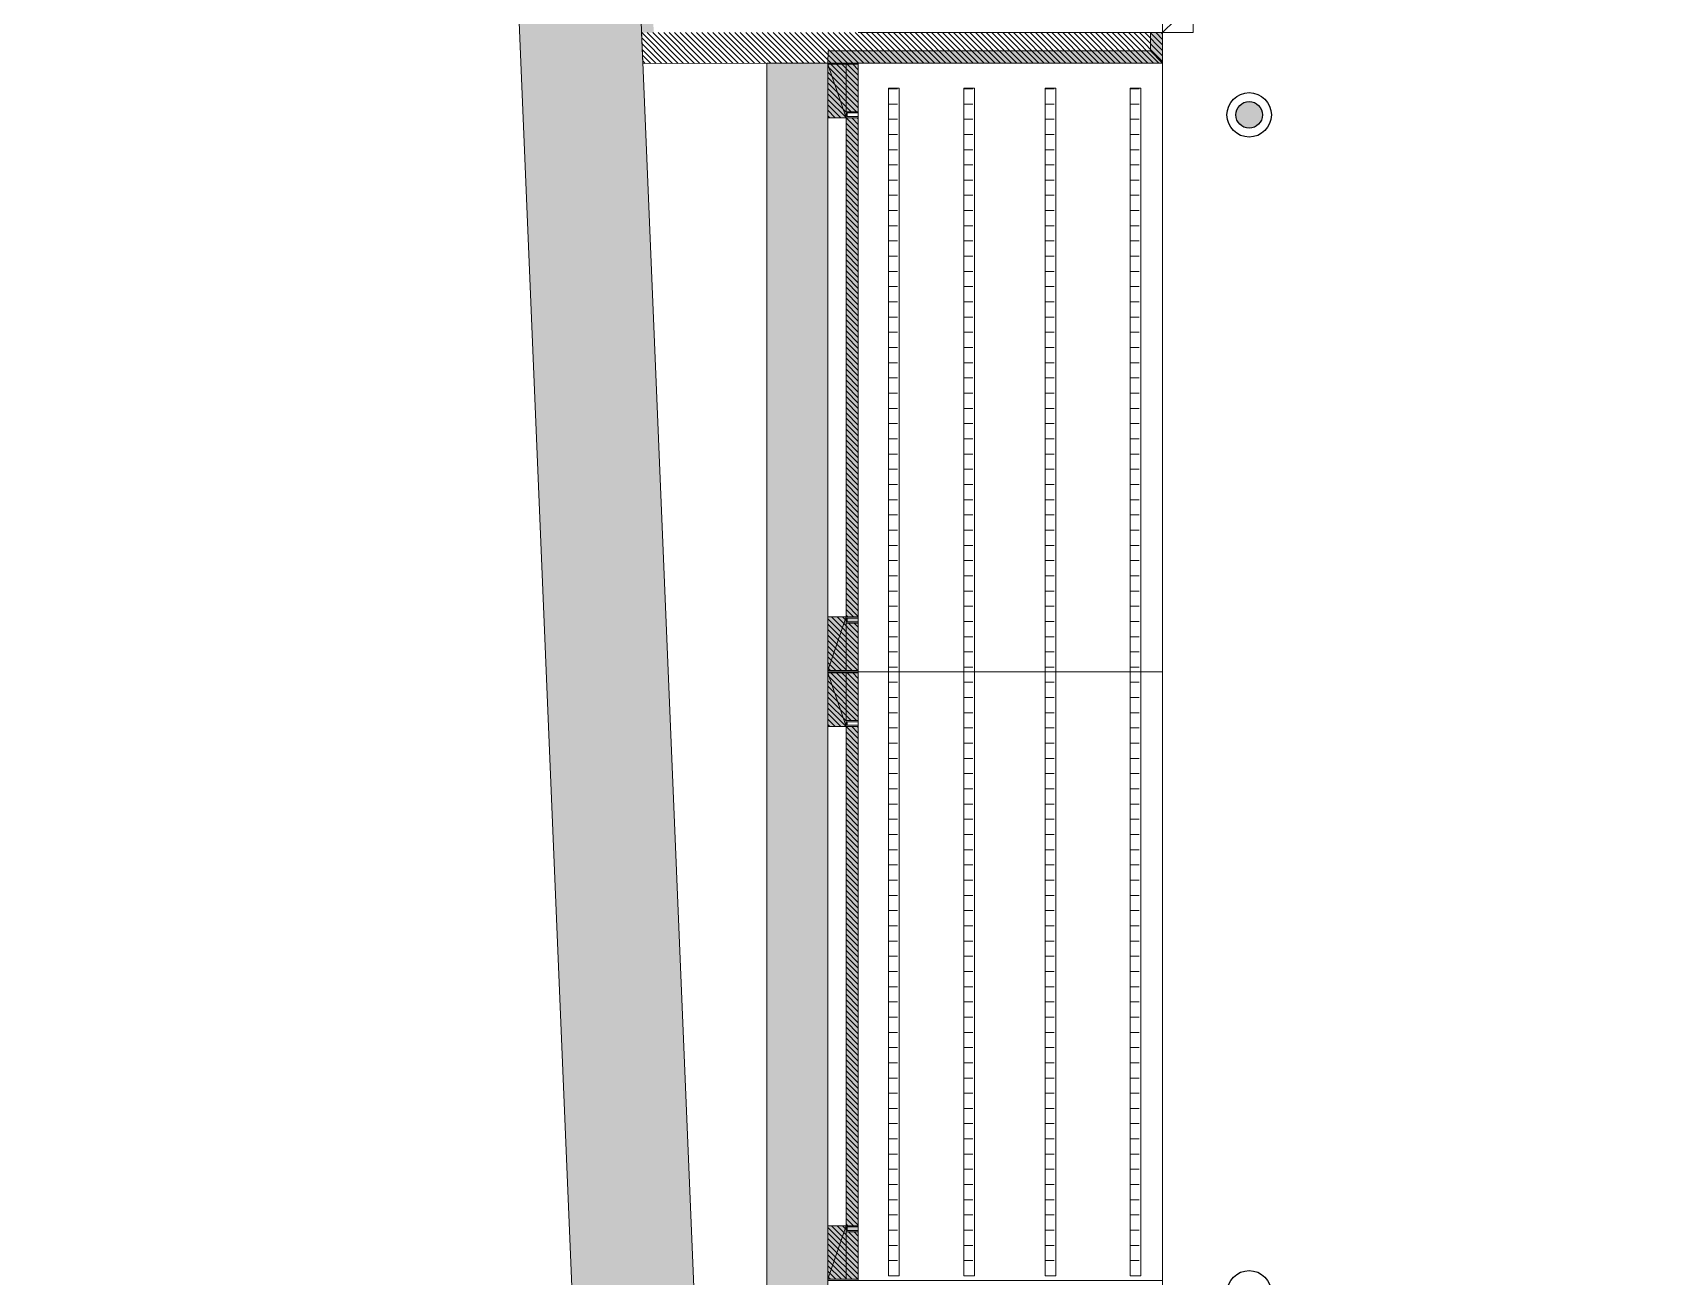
# Model space of a CAD drawing. Header units: millimetres. Extents: x 346472 to 732256, y -34068 to -15883.
# Drawn here: x 659444 to 662119, y -26159 to -24116 of the extents above; entities that cross this region are included whole.
import ezdxf

# ---------------------------------------------------------------- set-up
doc = ezdxf.new("R2010")
doc.units = ezdxf.units.MM
doc.header["$LTSCALE"] = 7
doc.linetypes.add('TRATTEGGIATA2', pattern=[9.525, 6.35, -3.175])
doc.layers.get('0').update_dxf_attribs({"lineweight": 0})
for name, color, linetype, lineweight in [('black lacquared metal', 1, 'Continuous', 9), ('EA7 furniture', 7, 'Continuous', 5), ('LIGHTING LAY OUT', 1, 'Continuous', 18), ('materials', 1, 'Continuous', 40)]:
    doc.layers.add(name, color=color, linetype=linetype, lineweight=lineweight)
for name, color, linetype in [('mdf panels', 7, 'Continuous'), ('WALL', 7, 'Continuous'), ('walls', 7, 'Continuous'), ('消防', 5, 'Continuous')]:
    doc.layers.add(name, color=color, linetype=linetype)
pattern_1 = [(135, (675484.857, -115026.602), (-4.49012806, -4.49012806), [])]
pattern_2 = [(135, (675484.857, -114026.602), (-4.49012806, -4.49012806), [])]
pattern_3 = [(360, (653221.424, 167266.52), (1e-14, 25), [120, -15, 30, -15])]
pattern_4 = [(360, (652824.66, 167266.52), (1e-14, 25), [120, -15, 30, -15])]
pattern_5 = [(360, (653081.85, 167266.52), (1e-14, 25), [120, -15, 30, -15])]
pattern_6 = [(360, (652948.433, 167266.52), (1e-14, 25), [120, -15, 30, -15])]

msp = doc.modelspace()

# ---------------------------------------------------------------- hatches: boundary and pattern name
at = {"lineweight": 5, "ltscale": 100}
h = msp.add_hatch(color=0, dxfattribs=at)
h.dxf.hatch_style = 1
h.paths.add_polyline_path([(660750.1, -24256.1), (660750.1, -24168.1), (660780.1, -24256.1)], flags=17)
h.paths.add_polyline_path([(660750.1, -24168.1), (660780.1, -24168.1), (660780.1, -24256.1)])
h.paths.add_polyline_path([(660780.1, -24246.1), (660780.1, -24168.1), (660800.1, -24168.1), (660800.1, -24246.1)])
h.paths.add_polyline_path([(660780.1, -25164.1), (660780.1, -24256.1), (660800.1, -24256.1), (660800.1, -25164.1)])
h.paths.add_polyline_path([(660750.1, -25164.1), (660750.1, -25076.1), (660780.1, -25076.1)], flags=17)
h.paths.add_polyline_path([(660750.1, -25164.1), (660780.1, -25076.1), (660780.1, -25164.1)])
h = msp.add_hatch(color=8, dxfattribs=at)
h.dxf.hatch_style = 1
h.paths.add_polyline_path([(660750.1, -24256.1), (660750.1, -24168.1), (660780.1, -24256.1)], flags=17)
h.paths.add_polyline_path([(660750.1, -24168.1), (660780.1, -24168.1), (660780.1, -24256.1)])
h.paths.add_polyline_path([(660780.1, -24246.1), (660780.1, -24168.1), (660800.1, -24168.1), (660800.1, -24246.1)])
h.paths.add_polyline_path([(660780.1, -25164.1), (660780.1, -24256.1), (660800.1, -24256.1), (660800.1, -25164.1)])
h.paths.add_polyline_path([(660750.1, -25164.1), (660750.1, -25076.1), (660780.1, -25076.1)], flags=17)
h.paths.add_polyline_path([(660750.1, -25164.1), (660780.1, -25076.1), (660780.1, -25164.1)])
h = msp.add_hatch(color=0, dxfattribs=at)
h.dxf.hatch_style = 1
h.paths.add_polyline_path([(660750.1, -25256.1), (660750.1, -25168.1), (660780.1, -25256.1)], flags=17)
h.paths.add_polyline_path([(660750.1, -25168.1), (660780.1, -25168.1), (660780.1, -25256.1)])
h.paths.add_polyline_path([(660780.1, -25246.1), (660780.1, -25168.1), (660800.1, -25168.1), (660800.1, -25246.1)])
h.paths.add_polyline_path([(660780.1, -26164.1), (660780.1, -25256.1), (660800.1, -25256.1), (660800.1, -26164.1)])
h.paths.add_polyline_path([(660750.1, -26164.1), (660750.1, -26076.1), (660780.1, -26076.1)], flags=17)
h.paths.add_polyline_path([(660750.1, -26164.1), (660780.1, -26076.1), (660780.1, -26164.1)])
h = msp.add_hatch(color=8, dxfattribs=at)
h.dxf.hatch_style = 1
h.paths.add_polyline_path([(660750.1, -25256.1), (660750.1, -25168.1), (660780.1, -25256.1)], flags=17)
h.paths.add_polyline_path([(660750.1, -25168.1), (660780.1, -25168.1), (660780.1, -25256.1)])
h.paths.add_polyline_path([(660780.1, -25246.1), (660780.1, -25168.1), (660800.1, -25168.1), (660800.1, -25246.1)])
h.paths.add_polyline_path([(660780.1, -26164.1), (660780.1, -25256.1), (660800.1, -25256.1), (660800.1, -26164.1)])
h.paths.add_polyline_path([(660750.1, -26164.1), (660750.1, -26076.1), (660780.1, -26076.1)], flags=17)
h.paths.add_polyline_path([(660750.1, -26164.1), (660780.1, -26076.1), (660780.1, -26164.1)])
at = {"layer": 'EA7 furniture', "lineweight": 5}
h = msp.add_hatch(color=0, dxfattribs=at)
h.dxf.hatch_style = 1
h.paths.add_polyline_path([(661330.1, -22820.2), (660390.2, -22820.2), (660391, -22840.2), (661330.1, -22840.2)])
h.paths.add_polyline_path([(660433.3, -24129.5), (660849.8, -24129.5), (660849.8, -23892.4), (660433.3, -23892.4)], flags=9)
h.paths.add_polyline_path([(660927.5, -23978), (661241.5, -23978), (661241.5, -23740.9), (660927.5, -23740.9)], flags=9)
h = msp.add_hatch(color=8, dxfattribs=at)
h.dxf.hatch_style = 1
h.paths.add_polyline_path([(661330.1, -22820.2), (660390.2, -22820.2), (660391, -22840.2), (661330.1, -22840.2)])
h.paths.add_polyline_path([(660433.3, -24129.5), (660849.8, -24129.5), (660849.8, -23892.4), (660433.3, -23892.4)], flags=9)
h.paths.add_polyline_path([(660927.5, -23978), (661241.5, -23978), (661241.5, -23740.9), (660927.5, -23740.9)], flags=9)
at = {"layer": 'LIGHTING LAY OUT'}
h = msp.add_hatch(dxfattribs=at)
h.set_pattern_fill('ACAD_ISO08W100', color=1, scale=5)
h.set_pattern_definition(pattern_4)
h.paths.add_polyline_path([(660849.7, -24207.6), (660849.7, -26158.2), (660867.2, -26158.2), (660867.2, -24207.6)])
h = msp.add_hatch(dxfattribs=at)
h.set_pattern_fill('ACAD_ISO08W100', color=8, scale=5)
h.set_pattern_definition(pattern_4)
h.paths.add_polyline_path([(660849.7, -24207.6), (660849.7, -26158.2), (660867.2, -26158.2), (660867.2, -24207.6)])
h = msp.add_hatch(dxfattribs=at)
h.set_pattern_fill('ACAD_ISO08W100', color=1, scale=5)
h.set_pattern_definition(pattern_6)
h.paths.add_polyline_path([(660973.5, -24207.6), (660973.5, -26158.2), (660991, -26158.2), (660991, -24207.6)])
h = msp.add_hatch(dxfattribs=at)
h.set_pattern_fill('ACAD_ISO08W100', color=8, scale=5)
h.set_pattern_definition(pattern_6)
h.paths.add_polyline_path([(660973.5, -24207.6), (660973.5, -26158.2), (660991, -26158.2), (660991, -24207.6)])
h = msp.add_hatch(dxfattribs=at)
h.set_pattern_fill('ACAD_ISO08W100', color=1, scale=5)
h.set_pattern_definition(pattern_5)
h.paths.add_polyline_path([(661106.9, -24207.6), (661106.9, -26158.2), (661124.4, -26158.2), (661124.4, -24207.6)])
h = msp.add_hatch(dxfattribs=at)
h.set_pattern_fill('ACAD_ISO08W100', color=8, scale=5)
h.set_pattern_definition(pattern_5)
h.paths.add_polyline_path([(661106.9, -24207.6), (661106.9, -26158.2), (661124.4, -26158.2), (661124.4, -24207.6)])
h = msp.add_hatch(dxfattribs=at)
h.set_pattern_fill('ACAD_ISO08W100', color=1, scale=5)
h.set_pattern_definition(pattern_3)
h.paths.add_polyline_path([(661246.5, -24207.6), (661246.5, -26158.2), (661264, -26158.2), (661264, -24207.6)])
h = msp.add_hatch(dxfattribs=at)
h.set_pattern_fill('ACAD_ISO08W100', color=8, scale=5)
h.set_pattern_definition(pattern_3)
h.paths.add_polyline_path([(661246.5, -24207.6), (661246.5, -26158.2), (661264, -26158.2), (661264, -24207.6)])
at = {"layer": 'mdf panels', "lineweight": 5}
h = msp.add_hatch(dxfattribs=at)
h.set_pattern_fill('ANSI31', color=0, scale=2, angle=90)
h.set_pattern_definition(pattern_2)
h.paths.add_polyline_path([(660780.1, -25086.1), (660780.1, -25164.1), (660800.1, -25164.1), (660800.1, -25086.1)])
h.paths.add_polyline_path([(660750.1, -25076.1), (660750.1, -25164.1), (660780.1, -25076.1)], flags=17)
h.paths.add_polyline_path([(660750.1, -25164.1), (660780.1, -25164.1), (660780.1, -25086.1), (660780.1, -25076.1)], flags=17)
h.paths.add_polyline_path([(660750.1, -24168.1), (660750.1, -24256.1), (660780.1, -24168.1)], flags=17)
h.paths.add_polyline_path([(660750.1, -24256.1), (660780.1, -24256.1), (660780.1, -24168.1)], flags=17)
h.paths.add_polyline_path([(660800.1, -24256.1), (660780.1, -24256.1), (660780.1, -25076.1), (660800.1, -25076.1)])
h.paths.add_polyline_path([(660780.1, -24246.1), (660800.1, -24246.1), (660800.1, -24168.1), (660780.1, -24168.1)])
h = msp.add_hatch(dxfattribs=at)
h.set_pattern_fill('ANSI31', color=8, scale=2, angle=90)
h.set_pattern_definition(pattern_2)
h.paths.add_polyline_path([(660780.1, -25086.1), (660780.1, -25164.1), (660800.1, -25164.1), (660800.1, -25086.1)])
h.paths.add_polyline_path([(660750.1, -25076.1), (660750.1, -25164.1), (660780.1, -25076.1)], flags=17)
h.paths.add_polyline_path([(660750.1, -25164.1), (660780.1, -25164.1), (660780.1, -25086.1), (660780.1, -25076.1)], flags=17)
h.paths.add_polyline_path([(660750.1, -24168.1), (660750.1, -24256.1), (660780.1, -24168.1)], flags=17)
h.paths.add_polyline_path([(660750.1, -24256.1), (660780.1, -24256.1), (660780.1, -24168.1)], flags=17)
h.paths.add_polyline_path([(660800.1, -24256.1), (660780.1, -24256.1), (660780.1, -25076.1), (660800.1, -25076.1)])
h.paths.add_polyline_path([(660780.1, -24246.1), (660800.1, -24246.1), (660800.1, -24168.1), (660780.1, -24168.1)])
h = msp.add_hatch(dxfattribs=at)
h.set_pattern_fill('ANSI31', color=0, scale=2, angle=90)
h.set_pattern_definition(pattern_1)
h.paths.add_polyline_path([(660780.1, -26086.1), (660780.1, -26164.1), (660800.1, -26164.1), (660800.1, -26086.1)])
h.paths.add_polyline_path([(660750.1, -26076.1), (660750.1, -26164.1), (660780.1, -26076.1)], flags=17)
h.paths.add_polyline_path([(660750.1, -26164.1), (660780.1, -26164.1), (660780.1, -26086.1), (660780.1, -26076.1)], flags=17)
h.paths.add_polyline_path([(660750.1, -25168.1), (660750.1, -25256.1), (660780.1, -25168.1)], flags=17)
h.paths.add_polyline_path([(660750.1, -25256.1), (660780.1, -25256.1), (660780.1, -25168.1)], flags=17)
h.paths.add_polyline_path([(660800.1, -25256.1), (660780.1, -25256.1), (660780.1, -26076.1), (660800.1, -26076.1)])
h.paths.add_polyline_path([(660780.1, -25246.1), (660800.1, -25246.1), (660800.1, -25168.1), (660780.1, -25168.1)])
h = msp.add_hatch(dxfattribs=at)
h.set_pattern_fill('ANSI31', color=8, scale=2, angle=90)
h.set_pattern_definition(pattern_1)
h.paths.add_polyline_path([(660780.1, -26086.1), (660780.1, -26164.1), (660800.1, -26164.1), (660800.1, -26086.1)])
h.paths.add_polyline_path([(660750.1, -26076.1), (660750.1, -26164.1), (660780.1, -26076.1)], flags=17)
h.paths.add_polyline_path([(660750.1, -26164.1), (660780.1, -26164.1), (660780.1, -26086.1), (660780.1, -26076.1)], flags=17)
h.paths.add_polyline_path([(660750.1, -25168.1), (660750.1, -25256.1), (660780.1, -25168.1)], flags=17)
h.paths.add_polyline_path([(660750.1, -25256.1), (660780.1, -25256.1), (660780.1, -25168.1)], flags=17)
h.paths.add_polyline_path([(660800.1, -25256.1), (660780.1, -25256.1), (660780.1, -26076.1), (660800.1, -26076.1)])
h.paths.add_polyline_path([(660780.1, -25246.1), (660800.1, -25246.1), (660800.1, -25168.1), (660780.1, -25168.1)])
at = {"layer": 'WALL', "lineweight": 5}
h = msp.add_hatch(color=0, dxfattribs=at)
h.dxf.hatch_style = 1
h.paths.add_polyline_path([(660411.9, -22840.2), (660391.9, -22840.2), (660444.1, -24116.1), (660464.1, -24116.1)])
h = msp.add_hatch(color=8, dxfattribs=at)
h.dxf.hatch_style = 1
h.paths.add_polyline_path([(660411.9, -22840.2), (660391.9, -22840.2), (660444.1, -24116.1), (660464.1, -24116.1)])
h = msp.add_hatch(color=0, dxfattribs=at)
h.dxf.hatch_style = 1
h.paths.add_polyline_path([(661300.1, -24116.1), (661300.1, -24166.1), (661280.1, -24146.1), (661280.1, -24116.1)])
h = msp.add_hatch(color=8, dxfattribs=at)
h.dxf.hatch_style = 1
h.paths.add_polyline_path([(661300.1, -24116.1), (661300.1, -24166.1), (661280.1, -24146.1), (661280.1, -24116.1)])
h = msp.add_hatch(color=0, dxfattribs=at)
h.dxf.hatch_style = 1
h.paths.add_polyline_path([(661280.1, -24146.1), (661300.1, -24166.1), (660750.8, -24166.1), (660750.8, -24146.1)])
h = msp.add_hatch(color=8, dxfattribs=at)
h.dxf.hatch_style = 1
h.paths.add_polyline_path([(661280.1, -24146.1), (661300.1, -24166.1), (660750.8, -24166.1), (660750.8, -24146.1)])
at = {"layer": 'walls', "lineweight": 5}
h = msp.add_hatch(color=0, dxfattribs=at)
h.dxf.hatch_style = 1
h.paths.add_polyline_path([(659721.3, -18888.6), (659443.8, -18990.8), (660125.2, -21259.8), (660416, -28254), (660615.8, -28245.5), (660325, -21251.5), (665452.4, -22506.4), (665452.4, -22300.5), (660372.6, -21057.2)])
h.paths.add_polyline_path([(665452.4, -22300.5), (665452.4, -22506.4), (672345.2, -24193.4), (672208.2, -24753.3), (672189.5, -24829.7), (672286.6, -24853.4), (672383.8, -24877.2), (672587, -24046.7)])
h.paths.add_polyline_path([(672140.1, -25872.8), (672177, -25722.3), (671982.7, -25674.7), (671898.3, -26019.5), (674287.8, -26604.4), (673756.4, -28775.6), (673963.9, -28775.6), (674533.9, -26463.9)])
h.paths.add_polyline_path([(673963.9, -28775.6), (673756.4, -28775.6), (673715.9, -28941), (673911, -28990.1)])
h.paths.add_polyline_path([(673716.6, -28941.2), (673694.3, -29029.3), (673670.8, -29125.5), (673669.7, -29129.8), (675073.2, -29478.4), (675123.7, -29295.2)])
h = msp.add_hatch(color=8, dxfattribs=at)
h.dxf.hatch_style = 1
h.paths.add_polyline_path([(659721.3, -18888.6), (659443.8, -18990.8), (660125.2, -21259.8), (660416, -28254), (660615.8, -28245.5), (660325, -21251.5), (665452.4, -22506.4), (665452.4, -22300.5), (660372.6, -21057.2)])
h.paths.add_polyline_path([(665452.4, -22300.5), (665452.4, -22506.4), (672345.2, -24193.4), (672208.2, -24753.3), (672189.5, -24829.7), (672286.6, -24853.4), (672383.8, -24877.2), (672587, -24046.7)])
h.paths.add_polyline_path([(672140.1, -25872.8), (672177, -25722.3), (671982.7, -25674.7), (671898.3, -26019.5), (674287.8, -26604.4), (673756.4, -28775.6), (673963.9, -28775.6), (674533.9, -26463.9)])
h.paths.add_polyline_path([(673963.9, -28775.6), (673756.4, -28775.6), (673715.9, -28941), (673911, -28990.1)])
h.paths.add_polyline_path([(673716.6, -28941.2), (673694.3, -29029.3), (673670.8, -29125.5), (673669.7, -29129.8), (675073.2, -29478.4), (675123.7, -29295.2)])
h = msp.add_hatch(color=0, dxfattribs=at)
h.dxf.hatch_style = 1
h.paths.add_polyline_path([(660750.1, -24166.6), (660650.1, -24166.6), (660650.1, -28216.1), (660750.1, -28216.1)])
h = msp.add_hatch(color=8, dxfattribs=at)
h.dxf.hatch_style = 1
h.paths.add_polyline_path([(660750.1, -24166.6), (660650.1, -24166.6), (660650.1, -28216.1), (660750.1, -28216.1)])
at = {"layer": '消防', "ltscale": 2}
msp.add_hatch(color=5, dxfattribs=at).paths.add_polyline_path([(661464.1, -24251.3, 1), (661420.4, -24251.3, 1)])

# ---------------------------------------------------------------- linework, layer by layer
at = {"layer": 'black lacquared metal', "color": 0, "lineweight": 5, "elevation": 0.2}
for points in [[(660750.1, -25166.1), (660750.1, -24166.1), (661300.1, -24166.1), (661300.1, -25166.1)], [(660750.1, -24166.1), (660750.1, -24168.1), (660800.1, -24168.1), (660800.1, -24166.1)], [(660750.1, -25166.1), (660750.1, -25164.1), (660800.1, -25164.1), (660800.1, -25166.1)], [(660750.1, -26166.1), (660750.1, -25166.1), (661300.1, -25166.1), (661300.1, -26166.1)], [(660750.1, -25166.1), (660750.1, -25168.1), (660800.1, -25168.1), (660800.1, -25166.1)]]:
    msp.add_lwpolyline(points, close=True, dxfattribs=at)
at = {"layer": 'black lacquared metal', "color": 0, "linetype": 'TRATTEGGIATA2', "lineweight": 5, "elevation": 0.2}
for points in [[(660750.1, -25166.1), (660750.1, -24166.1), (660800.1, -24166.1), (660800.1, -25166.1)], [(660750.1, -25166.1), (660750.1, -24166.1), (660800.1, -24166.1), (660800.1, -25166.1)], [(660750.1, -26166.1), (660750.1, -25166.1), (660800.1, -25166.1), (660800.1, -26166.1)], [(660750.1, -26166.1), (660750.1, -25166.1), (660800.1, -25166.1), (660800.1, -26166.1)]]:
    msp.add_lwpolyline(points, close=True, dxfattribs=at)
at = {"layer": 'black lacquared metal', "color": 8, "lineweight": 5, "elevation": 0.2}
for points in [[(660750.1, -25166.1), (660750.1, -24166.1), (661300.1, -24166.1), (661300.1, -25166.1)], [(660750.1, -24166.1), (660750.1, -24168.1), (660800.1, -24168.1), (660800.1, -24166.1)], [(660750.1, -25166.1), (660750.1, -25164.1), (660800.1, -25164.1), (660800.1, -25166.1)], [(660750.1, -26166.1), (660750.1, -25166.1), (661300.1, -25166.1), (661300.1, -26166.1)], [(660750.1, -25166.1), (660750.1, -25168.1), (660800.1, -25168.1), (660800.1, -25166.1)]]:
    msp.add_lwpolyline(points, close=True, dxfattribs=at)
at = {"layer": 'black lacquared metal', "color": 8, "linetype": 'TRATTEGGIATA2', "lineweight": 5, "elevation": 0.2}
for points in [[(660750.1, -25166.1), (660750.1, -24166.1), (660800.1, -24166.1), (660800.1, -25166.1)], [(660750.1, -25166.1), (660750.1, -24166.1), (660800.1, -24166.1), (660800.1, -25166.1)], [(660750.1, -26166.1), (660750.1, -25166.1), (660800.1, -25166.1), (660800.1, -26166.1)], [(660750.1, -26166.1), (660750.1, -25166.1), (660800.1, -25166.1), (660800.1, -26166.1)]]:
    msp.add_lwpolyline(points, close=True, dxfattribs=at)
at = {"layer": 'EA7 furniture', "color": 0, "lineweight": 5}
for p, q in [((660444.1, -24116.1, 1.2), (660446.2, -24166.7, 1.2)), ((661300.1, -24166.1, 1.2), (661300.1, -24116.1, 1.2)), ((660750.1, -24166.6, 1.2), (660750.8, -24146.1, 0.2)), ((660446.2, -24166.7, 1.2), (661300.1, -24166.1, 1.2))]:
    msp.add_line(p, q, dxfattribs=at)
at = {"layer": 'EA7 furniture', "color": 8, "lineweight": 5}
for p, q in [((660444.1, -24116.1, 1.2), (660446.2, -24166.7, 1.2)), ((661300.1, -24166.1, 1.2), (661300.1, -24116.1, 1.2)), ((660750.1, -24166.6, 1.2), (660750.8, -24146.1, 0.2)), ((660446.2, -24166.7, 1.2), (661300.1, -24166.1, 1.2))]:
    msp.add_line(p, q, dxfattribs=at)
at = {"layer": 'EA7 furniture', "color": 0, "linetype": 'Continuous', "lineweight": 5}
for p, q in [((660486.2, -24166.7, 1.2), (660444.5, -24124.9, 1.2)), ((660495.2, -24166.7, 1.2), (660444.6, -24116.1, 1.2)), ((660504.2, -24166.7, 1.2), (660453.6, -24116.1, 1.2)), ((660513.2, -24166.7, 1.2), (660462.6, -24116.1, 1.2)), ((660522.1, -24166.7, 1.2), (660471.6, -24116.1, 1.2)), ((660531.1, -24166.7, 1.2), (660480.5, -24116.1, 1.2)), ((660540.1, -24166.7, 1.2), (660489.5, -24116.1, 1.2)), ((660549, -24166.7, 1.2), (660498.5, -24116.1, 1.2)), ((660558, -24166.6, 1.2), (660507.5, -24116.1, 1.2)), ((660567, -24166.6, 1.2), (660516.5, -24116.1, 1.2)), ((660576, -24166.6, 1.2), (660525.5, -24116.1, 1.2)), ((660584.9, -24166.6, 1.2), (660534.4, -24116.1, 1.2)), ((660593.9, -24166.6, 1.2), (660543.4, -24116.1, 1.2)), ((660602.9, -24166.6, 1.2), (660552.4, -24116.1, 1.2)), ((660611.9, -24166.6, 1.2), (660561.4, -24116.1, 1.2)), ((660620.8, -24166.6, 1.2), (660570.4, -24116.1, 1.2)), ((660629.8, -24166.6, 1.2), (660579.3, -24116.1, 1.2)), ((660638.8, -24166.6, 1.2), (660588.3, -24116.1, 1.2)), ((660647.8, -24166.6, 1.2), (660597.3, -24116.1, 1.2)), ((660656.7, -24166.6, 1.2), (660606.3, -24116.1, 1.2)), ((660665.7, -24166.6, 1.2), (660615.3, -24116.1, 1.2)), ((660674.7, -24166.6, 1.2), (660624.2, -24116.1, 1.2)), ((660683.7, -24166.6, 1.2), (660633.2, -24116.1, 1.2)), ((660692.6, -24166.5, 1.2), (660642.2, -24116.1, 1.2)), ((660701.6, -24166.5, 1.2), (660651.2, -24116.1, 1.2)), ((660710.6, -24166.5, 1.2), (660660.2, -24116.1, 1.2)), ((660719.6, -24166.5, 1.2), (660669.1, -24116.1, 1.2)), ((660728.5, -24166.5, 1.2), (660678.1, -24116.1, 1.2)), ((660737.5, -24166.5, 1.2), (660687.1, -24116.1, 1.2)), ((660746.5, -24166.5, 1.2), (660696.1, -24116.1, 1.2)), ((660755.4, -24166.5, 1.2), (660705.1, -24116.1, 1.2)), ((660764.4, -24166.5, 1.2), (660714, -24116.1, 1.2)), ((660773.4, -24166.5, 1.2), (660723, -24116.1, 1.2)), ((660782.4, -24166.5, 1.2), (660732, -24116.1, 1.2)), ((660791.3, -24166.5, 1.2), (660741, -24116.1, 1.2)), ((660800.3, -24166.5, 1.2), (660750, -24116.1, 1.2)), ((660809.3, -24166.5, 1.2), (660758.9, -24116.1, 1.2)), ((660818.3, -24166.5, 1.2), (660767.9, -24116.1, 1.2)), ((660827.2, -24166.5, 1.2), (660776.9, -24116.1, 1.2)), ((660836.2, -24166.4, 1.2), (660785.9, -24116.1, 1.2)), ((660845.2, -24166.4, 1.2), (660794.9, -24116.1, 1.2)), ((660854.2, -24166.4, 1.2), (660803.8, -24116.1, 1.2)), ((660863.1, -24166.4, 1.2), (660812.8, -24116.1, 1.2)), ((660872.1, -24166.4, 1.2), (660821.8, -24116.1, 1.2)), ((660881.1, -24166.4, 1.2), (660830.8, -24116.1, 1.2)), ((660890.1, -24166.4, 1.2), (660839.8, -24116.1, 1.2)), ((660899, -24166.4, 1.2), (660848.7, -24116.1, 1.2)), ((660908, -24166.4, 1.2), (660857.7, -24116.1, 1.2)), ((660917, -24166.4, 1.2), (660866.7, -24116.1, 1.2)), ((660925.9, -24166.4, 1.2), (660875.7, -24116.1, 1.2)), ((660934.9, -24166.4, 1.2), (660884.7, -24116.1, 1.2)), ((660943.9, -24166.4, 1.2), (660893.6, -24116.1, 1.2)), ((660952.9, -24166.4, 1.2), (660902.6, -24116.1, 1.2)), ((660961.8, -24166.4, 1.2), (660911.6, -24116.1, 1.2)), ((660970.8, -24166.3, 1.2), (660920.6, -24116.1, 1.2)), ((660979.8, -24166.3, 1.2), (660929.6, -24116.1, 1.2)), ((660988.8, -24166.3, 1.2), (660938.5, -24116.1, 1.2)), ((660997.7, -24166.3, 1.2), (660947.5, -24116.1, 1.2)), ((661006.7, -24166.3, 1.2), (660956.5, -24116.1, 1.2)), ((661015.7, -24166.3, 1.2), (660965.5, -24116.1, 1.2)), ((661024.7, -24166.3, 1.2), (660974.5, -24116.1, 1.2)), ((661033.6, -24166.3, 1.2), (660983.4, -24116.1, 1.2)), ((661042.6, -24166.3, 1.2), (660992.4, -24116.1, 1.2)), ((661051.6, -24166.3, 1.2), (661001.4, -24116.1, 1.2)), ((661060.6, -24166.3, 1.2), (661010.4, -24116.1, 1.2)), ((661069.5, -24166.3, 1.2), (661019.4, -24116.1, 1.2)), ((661078.5, -24166.3, 1.2), (661028.3, -24116.1, 1.2)), ((661087.5, -24166.3, 1.2), (661037.3, -24116.1, 1.2)), ((661096.5, -24166.3, 1.2), (661046.3, -24116.1, 1.2)), ((661105.4, -24166.3, 1.2), (661055.3, -24116.1, 1.2)), ((661114.4, -24166.2, 1.2), (661064.3, -24116.1, 1.2)), ((661123.4, -24166.2, 1.2), (661073.2, -24116.1, 1.2)), ((661132.3, -24166.2, 1.2), (661082.2, -24116.1, 1.2)), ((661141.3, -24166.2, 1.2), (661091.2, -24116.1, 1.2)), ((661150.3, -24166.2, 1.2), (661100.2, -24116.1, 1.2)), ((661159.3, -24166.2, 1.2), (661109.2, -24116.1, 1.2)), ((661168.2, -24166.2, 1.2), (661118.1, -24116.1, 1.2)), ((661177.2, -24166.2, 1.2), (661127.1, -24116.1, 1.2)), ((661186.2, -24166.2, 1.2), (661136.1, -24116.1, 1.2)), ((661195.2, -24166.2, 1.2), (661145.1, -24116.1, 1.2)), ((661204.1, -24166.2, 1.2), (661154.1, -24116.1, 1.2)), ((661213.1, -24166.2, 1.2), (661163, -24116.1, 1.2)), ((661222.1, -24166.2, 1.2), (661172, -24116.1, 1.2)), ((661231.1, -24166.2, 1.2), (661181, -24116.1, 1.2)), ((661240, -24166.2, 1.2), (661190, -24116.1, 1.2)), ((661249, -24166.1, 1.2), (661199, -24116.1, 1.2)), ((661258, -24166.1, 1.2), (661207.9, -24116.1, 1.2)), ((661267, -24166.1, 1.2), (661216.9, -24116.1, 1.2)), ((661275.9, -24166.1, 1.2), (661225.9, -24116.1, 1.2)), ((661284.9, -24166.1, 1.2), (661234.9, -24116.1, 1.2)), ((661293.9, -24166.1, 1.2), (661243.9, -24116.1, 1.2)), ((661300.1, -24163.4, 1.2), (661252.9, -24116.1, 1.2)), ((661300.1, -24154.4, 1.2), (661261.8, -24116.1, 1.2)), ((661300.1, -24145.4, 1.2), (661270.8, -24116.1, 1.2)), ((661300.1, -24136.4, 1.2), (661279.8, -24116.1, 1.2)), ((661300.1, -24127.5, 1.2), (661288.8, -24116.1, 1.2)), ((661300.1, -24118.5, 1.2), (661297.8, -24116.1, 1.2)), ((660477.3, -24166.7, 1.2), (660444.8, -24134.3, 1.2)), ((660468.3, -24166.7, 1.2), (660445.2, -24143.7, 1.2)), ((660459.3, -24166.7, 1.2), (660445.6, -24153, 1.2)), ((660450.3, -24166.7, 1.2), (660446, -24162.4, 1.2))]:
    msp.add_line(p, q, dxfattribs=at)
at = {"layer": 'EA7 furniture', "color": 8, "linetype": 'Continuous', "lineweight": 5}
for p, q in [((660486.2, -24166.7, 1.2), (660444.5, -24124.9, 1.2)), ((660495.2, -24166.7, 1.2), (660444.6, -24116.1, 1.2)), ((660504.2, -24166.7, 1.2), (660453.6, -24116.1, 1.2)), ((660513.2, -24166.7, 1.2), (660462.6, -24116.1, 1.2)), ((660522.1, -24166.7, 1.2), (660471.6, -24116.1, 1.2)), ((660531.1, -24166.7, 1.2), (660480.5, -24116.1, 1.2)), ((660540.1, -24166.7, 1.2), (660489.5, -24116.1, 1.2)), ((660549, -24166.7, 1.2), (660498.5, -24116.1, 1.2)), ((660558, -24166.6, 1.2), (660507.5, -24116.1, 1.2)), ((660567, -24166.6, 1.2), (660516.5, -24116.1, 1.2)), ((660576, -24166.6, 1.2), (660525.5, -24116.1, 1.2)), ((660584.9, -24166.6, 1.2), (660534.4, -24116.1, 1.2)), ((660593.9, -24166.6, 1.2), (660543.4, -24116.1, 1.2)), ((660602.9, -24166.6, 1.2), (660552.4, -24116.1, 1.2)), ((660611.9, -24166.6, 1.2), (660561.4, -24116.1, 1.2)), ((660620.8, -24166.6, 1.2), (660570.4, -24116.1, 1.2)), ((660629.8, -24166.6, 1.2), (660579.3, -24116.1, 1.2)), ((660638.8, -24166.6, 1.2), (660588.3, -24116.1, 1.2)), ((660647.8, -24166.6, 1.2), (660597.3, -24116.1, 1.2)), ((660656.7, -24166.6, 1.2), (660606.3, -24116.1, 1.2)), ((660665.7, -24166.6, 1.2), (660615.3, -24116.1, 1.2)), ((660674.7, -24166.6, 1.2), (660624.2, -24116.1, 1.2)), ((660683.7, -24166.6, 1.2), (660633.2, -24116.1, 1.2)), ((660692.6, -24166.5, 1.2), (660642.2, -24116.1, 1.2)), ((660701.6, -24166.5, 1.2), (660651.2, -24116.1, 1.2)), ((660710.6, -24166.5, 1.2), (660660.2, -24116.1, 1.2)), ((660719.6, -24166.5, 1.2), (660669.1, -24116.1, 1.2)), ((660728.5, -24166.5, 1.2), (660678.1, -24116.1, 1.2)), ((660737.5, -24166.5, 1.2), (660687.1, -24116.1, 1.2)), ((660746.5, -24166.5, 1.2), (660696.1, -24116.1, 1.2)), ((660755.4, -24166.5, 1.2), (660705.1, -24116.1, 1.2)), ((660764.4, -24166.5, 1.2), (660714, -24116.1, 1.2)), ((660773.4, -24166.5, 1.2), (660723, -24116.1, 1.2)), ((660782.4, -24166.5, 1.2), (660732, -24116.1, 1.2)), ((660791.3, -24166.5, 1.2), (660741, -24116.1, 1.2)), ((660800.3, -24166.5, 1.2), (660750, -24116.1, 1.2)), ((660809.3, -24166.5, 1.2), (660758.9, -24116.1, 1.2)), ((660818.3, -24166.5, 1.2), (660767.9, -24116.1, 1.2)), ((660827.2, -24166.5, 1.2), (660776.9, -24116.1, 1.2)), ((660836.2, -24166.4, 1.2), (660785.9, -24116.1, 1.2)), ((660845.2, -24166.4, 1.2), (660794.9, -24116.1, 1.2)), ((660854.2, -24166.4, 1.2), (660803.8, -24116.1, 1.2)), ((660863.1, -24166.4, 1.2), (660812.8, -24116.1, 1.2)), ((660872.1, -24166.4, 1.2), (660821.8, -24116.1, 1.2)), ((660881.1, -24166.4, 1.2), (660830.8, -24116.1, 1.2)), ((660890.1, -24166.4, 1.2), (660839.8, -24116.1, 1.2)), ((660899, -24166.4, 1.2), (660848.7, -24116.1, 1.2)), ((660908, -24166.4, 1.2), (660857.7, -24116.1, 1.2)), ((660917, -24166.4, 1.2), (660866.7, -24116.1, 1.2)), ((660925.9, -24166.4, 1.2), (660875.7, -24116.1, 1.2)), ((660934.9, -24166.4, 1.2), (660884.7, -24116.1, 1.2)), ((660943.9, -24166.4, 1.2), (660893.6, -24116.1, 1.2)), ((660952.9, -24166.4, 1.2), (660902.6, -24116.1, 1.2)), ((660961.8, -24166.4, 1.2), (660911.6, -24116.1, 1.2)), ((660970.8, -24166.3, 1.2), (660920.6, -24116.1, 1.2)), ((660979.8, -24166.3, 1.2), (660929.6, -24116.1, 1.2)), ((660988.8, -24166.3, 1.2), (660938.5, -24116.1, 1.2)), ((660997.7, -24166.3, 1.2), (660947.5, -24116.1, 1.2)), ((661006.7, -24166.3, 1.2), (660956.5, -24116.1, 1.2)), ((661015.7, -24166.3, 1.2), (660965.5, -24116.1, 1.2)), ((661024.7, -24166.3, 1.2), (660974.5, -24116.1, 1.2)), ((661033.6, -24166.3, 1.2), (660983.4, -24116.1, 1.2)), ((661042.6, -24166.3, 1.2), (660992.4, -24116.1, 1.2)), ((661051.6, -24166.3, 1.2), (661001.4, -24116.1, 1.2)), ((661060.6, -24166.3, 1.2), (661010.4, -24116.1, 1.2)), ((661069.5, -24166.3, 1.2), (661019.4, -24116.1, 1.2)), ((661078.5, -24166.3, 1.2), (661028.3, -24116.1, 1.2)), ((661087.5, -24166.3, 1.2), (661037.3, -24116.1, 1.2)), ((661096.5, -24166.3, 1.2), (661046.3, -24116.1, 1.2)), ((661105.4, -24166.3, 1.2), (661055.3, -24116.1, 1.2)), ((661114.4, -24166.2, 1.2), (661064.3, -24116.1, 1.2)), ((661123.4, -24166.2, 1.2), (661073.2, -24116.1, 1.2)), ((661132.3, -24166.2, 1.2), (661082.2, -24116.1, 1.2)), ((661141.3, -24166.2, 1.2), (661091.2, -24116.1, 1.2)), ((661150.3, -24166.2, 1.2), (661100.2, -24116.1, 1.2)), ((661159.3, -24166.2, 1.2), (661109.2, -24116.1, 1.2)), ((661168.2, -24166.2, 1.2), (661118.1, -24116.1, 1.2)), ((661177.2, -24166.2, 1.2), (661127.1, -24116.1, 1.2)), ((661186.2, -24166.2, 1.2), (661136.1, -24116.1, 1.2)), ((661195.2, -24166.2, 1.2), (661145.1, -24116.1, 1.2)), ((661204.1, -24166.2, 1.2), (661154.1, -24116.1, 1.2)), ((661213.1, -24166.2, 1.2), (661163, -24116.1, 1.2)), ((661222.1, -24166.2, 1.2), (661172, -24116.1, 1.2)), ((661231.1, -24166.2, 1.2), (661181, -24116.1, 1.2)), ((661240, -24166.2, 1.2), (661190, -24116.1, 1.2)), ((661249, -24166.1, 1.2), (661199, -24116.1, 1.2)), ((661258, -24166.1, 1.2), (661207.9, -24116.1, 1.2)), ((661267, -24166.1, 1.2), (661216.9, -24116.1, 1.2)), ((661275.9, -24166.1, 1.2), (661225.9, -24116.1, 1.2)), ((661284.9, -24166.1, 1.2), (661234.9, -24116.1, 1.2)), ((661293.9, -24166.1, 1.2), (661243.9, -24116.1, 1.2)), ((661300.1, -24163.4, 1.2), (661252.9, -24116.1, 1.2)), ((661300.1, -24154.4, 1.2), (661261.8, -24116.1, 1.2)), ((661300.1, -24145.4, 1.2), (661270.8, -24116.1, 1.2)), ((661300.1, -24136.4, 1.2), (661279.8, -24116.1, 1.2)), ((661300.1, -24127.5, 1.2), (661288.8, -24116.1, 1.2)), ((661300.1, -24118.5, 1.2), (661297.8, -24116.1, 1.2)), ((660477.3, -24166.7, 1.2), (660444.8, -24134.3, 1.2)), ((660468.3, -24166.7, 1.2), (660445.2, -24143.7, 1.2)), ((660459.3, -24166.7, 1.2), (660445.6, -24153, 1.2)), ((660450.3, -24166.7, 1.2), (660446, -24162.4, 1.2))]:
    msp.add_line(p, q, dxfattribs=at)
at = {"layer": 'LIGHTING LAY OUT', "elevation": 0.2}
for points in [[(660849.7, -24207.6), (660849.7, -26158.2), (660867.2, -26158.2), (660867.2, -24207.6)], [(660973.5, -24207.6), (660973.5, -26158.2), (660991, -26158.2), (660991, -24207.6)], [(661106.9, -24207.6), (661106.9, -26158.2), (661124.4, -26158.2), (661124.4, -24207.6)], [(661246.5, -24207.6), (661246.5, -26158.2), (661264, -26158.2), (661264, -24207.6)]]:
    msp.add_lwpolyline(points, close=True, dxfattribs=at)
at = {"layer": 'LIGHTING LAY OUT', "color": 8, "elevation": 0.2}
for points in [[(660849.7, -24207.6), (660849.7, -26158.2), (660867.2, -26158.2), (660867.2, -24207.6)], [(660973.5, -24207.6), (660973.5, -26158.2), (660991, -26158.2), (660991, -24207.6)], [(661106.9, -24207.6), (661106.9, -26158.2), (661124.4, -26158.2), (661124.4, -24207.6)], [(661246.5, -24207.6), (661246.5, -26158.2), (661264, -26158.2), (661264, -24207.6)]]:
    msp.add_lwpolyline(points, close=True, dxfattribs=at)
at = {"layer": 'materials', "color": 0, "lineweight": 5}
msp.add_line((661300.1, -24166.1, 1.2), (661300.1, -24116.1, 1.2), dxfattribs=at)
at = {"layer": 'materials', "color": 8, "lineweight": 5}
msp.add_line((661300.1, -24166.1, 1.2), (661300.1, -24116.1, 1.2), dxfattribs=at)
at = {"layer": 'mdf panels', "color": 0, "lineweight": 5}
for p, q in [((660750.1, -24166.1, 0.2), (660800.1, -24166.1, 0.2)), ((660750.1, -24166.1, 0.2), (660800.1, -24166.1, 0.2)), ((660750.1, -24168.1, 0.2), (660800.1, -24168.1, 0.2)), ((660750.1, -24168.1, 0.2), (660780.1, -24256.1, 0.2)), ((660750.1, -25164.1, 0.2), (660780.1, -25076.1, 0.2)), ((660750.1, -25164.1, 0.2), (660800.1, -25164.1, 0.2)), ((660750.1, -25166.1, 0.2), (660800.1, -25166.1, 0.2)), ((660750.1, -25166.1, 0.2), (660800.1, -25166.1, 0.2)), ((660750.1, -25166.1, 0.2), (660800.1, -25166.1, 0.2)), ((660750.1, -25166.1, 0.2), (660800.1, -25166.1, 0.2)), ((660750.1, -25168.1, 0.2), (660800.1, -25168.1, 0.2)), ((660750.1, -25168.1, 0.2), (660780.1, -25256.1, 0.2)), ((660750.1, -26164.1, 0.2), (660780.1, -26076.1, 0.2))]:
    msp.add_line(p, q, dxfattribs=at)
at = {"layer": 'mdf panels', "color": 8, "lineweight": 5}
for p, q in [((660750.1, -24166.1, 0.2), (660800.1, -24166.1, 0.2)), ((660750.1, -24166.1, 0.2), (660800.1, -24166.1, 0.2)), ((660750.1, -24168.1, 0.2), (660800.1, -24168.1, 0.2)), ((660750.1, -24168.1, 0.2), (660780.1, -24256.1, 0.2)), ((660750.1, -25164.1, 0.2), (660780.1, -25076.1, 0.2)), ((660750.1, -25164.1, 0.2), (660800.1, -25164.1, 0.2)), ((660750.1, -25166.1, 0.2), (660800.1, -25166.1, 0.2)), ((660750.1, -25166.1, 0.2), (660800.1, -25166.1, 0.2)), ((660750.1, -25166.1, 0.2), (660800.1, -25166.1, 0.2)), ((660750.1, -25166.1, 0.2), (660800.1, -25166.1, 0.2)), ((660750.1, -25168.1, 0.2), (660800.1, -25168.1, 0.2)), ((660750.1, -25168.1, 0.2), (660780.1, -25256.1, 0.2)), ((660750.1, -26164.1, 0.2), (660780.1, -26076.1, 0.2))]:
    msp.add_line(p, q, dxfattribs=at)
at = {"layer": 'mdf panels', "color": 0, "lineweight": 5, "elevation": 0.2}
for points in [[(660750.1, -25166.1), (660750.1, -24166.1), (660800.1, -24166.1), (660800.1, -25166.1)], [(660750.1, -24168.1), (660750.1, -24256.1), (660780.1, -24256.1), (660780.1, -24168.1)], [(660800.1, -25164.1), (660800.1, -24168.1), (660780.1, -24168.1), (660780.1, -25164.1)], [(660800.1, -24246.1), (660800.1, -24256.1), (660780.1, -24256.1), (660780.1, -24246.1)], [(660750.1, -25164.1), (660750.1, -25076.1), (660780.1, -25076.1), (660780.1, -25164.1)], [(660800.1, -25086.1), (660800.1, -25076.1), (660780.1, -25076.1), (660780.1, -25086.1)], [(660750.1, -26166.1), (660750.1, -25166.1), (660800.1, -25166.1), (660800.1, -26166.1)], [(660750.1, -25168.1), (660750.1, -25256.1), (660780.1, -25256.1), (660780.1, -25168.1)], [(660800.1, -26164.1), (660800.1, -25168.1), (660780.1, -25168.1), (660780.1, -26164.1)], [(660800.1, -25246.1), (660800.1, -25256.1), (660780.1, -25256.1), (660780.1, -25246.1)], [(660750.1, -26164.1), (660750.1, -26076.1), (660780.1, -26076.1), (660780.1, -26164.1)], [(660800.1, -26086.1), (660800.1, -26076.1), (660780.1, -26076.1), (660780.1, -26086.1)]]:
    msp.add_lwpolyline(points, close=True, dxfattribs=at)
at = {"layer": 'mdf panels', "color": 8, "lineweight": 5, "elevation": 0.2}
for points in [[(660750.1, -25166.1), (660750.1, -24166.1), (660800.1, -24166.1), (660800.1, -25166.1)], [(660750.1, -24168.1), (660750.1, -24256.1), (660780.1, -24256.1), (660780.1, -24168.1)], [(660800.1, -25164.1), (660800.1, -24168.1), (660780.1, -24168.1), (660780.1, -25164.1)], [(660800.1, -24246.1), (660800.1, -24256.1), (660780.1, -24256.1), (660780.1, -24246.1)], [(660750.1, -25164.1), (660750.1, -25076.1), (660780.1, -25076.1), (660780.1, -25164.1)], [(660800.1, -25086.1), (660800.1, -25076.1), (660780.1, -25076.1), (660780.1, -25086.1)], [(660750.1, -26166.1), (660750.1, -25166.1), (660800.1, -25166.1), (660800.1, -26166.1)], [(660750.1, -25168.1), (660750.1, -25256.1), (660780.1, -25256.1), (660780.1, -25168.1)], [(660800.1, -26164.1), (660800.1, -25168.1), (660780.1, -25168.1), (660780.1, -26164.1)], [(660800.1, -25246.1), (660800.1, -25256.1), (660780.1, -25256.1), (660780.1, -25246.1)], [(660750.1, -26164.1), (660750.1, -26076.1), (660780.1, -26076.1), (660780.1, -26164.1)], [(660800.1, -26086.1), (660800.1, -26076.1), (660780.1, -26076.1), (660780.1, -26086.1)]]:
    msp.add_lwpolyline(points, close=True, dxfattribs=at)
at = {"layer": 'mdf panels', "color": 0, "lineweight": 5, "elevation": 0.2}
for points in [[(660800.1, -24246.1), (660780.1, -24246.1), (660780.1, -24256.1), (660800.1, -24256.1)], [(660780.1, -24246.1), (660780.1, -24256.1), (660800.1, -24256.1), (660800.1, -24254.1), (660782.1, -24254.1), (660782.1, -24248.1), (660800.1, -24248.1), (660800.1, -24246.1), (660780.1, -24246.1)], [(660800.1, -24248.1), (660782.1, -24248.1), (660782.1, -24254.1), (660800.1, -24254.1)], [(660800.1, -25086.1), (660780.1, -25086.1), (660780.1, -25076.1), (660800.1, -25076.1)], [(660780.1, -25086.1), (660780.1, -25076.1), (660800.1, -25076.1), (660800.1, -25078.1), (660782.1, -25078.1), (660782.1, -25084.1), (660800.1, -25084.1), (660800.1, -25086.1), (660780.1, -25086.1)], [(660800.1, -25084.1), (660800.1, -25086.1), (660780.1, -25086.1), (660780.1, -25076.1), (660800.1, -25076.1), (660800.1, -25078.1)], [(660800.1, -25076.1), (660780.1, -25076.1), (660780.1, -25086.1), (660800.1, -25086.1)], [(660780.1, -25076.1), (660780.1, -25086.1), (660800.1, -25086.1), (660800.1, -25084.1), (660782.1, -25084.1), (660782.1, -25078.1), (660800.1, -25078.1), (660800.1, -25076.1), (660780.1, -25076.1)], [(660800.1, -25084.1), (660782.1, -25084.1), (660782.1, -25078.1), (660800.1, -25078.1)], [(660800.1, -25078.1), (660782.1, -25078.1), (660782.1, -25084.1), (660800.1, -25084.1)], [(660800.1, -25246.1), (660780.1, -25246.1), (660780.1, -25256.1), (660800.1, -25256.1)], [(660780.1, -25246.1), (660780.1, -25256.1), (660800.1, -25256.1), (660800.1, -25254.1), (660782.1, -25254.1), (660782.1, -25248.1), (660800.1, -25248.1), (660800.1, -25246.1), (660780.1, -25246.1)], [(660800.1, -25248.1), (660782.1, -25248.1), (660782.1, -25254.1), (660800.1, -25254.1)], [(660800.1, -26086.1), (660780.1, -26086.1), (660780.1, -26076.1), (660800.1, -26076.1)], [(660780.1, -26086.1), (660780.1, -26076.1), (660800.1, -26076.1), (660800.1, -26078.1), (660782.1, -26078.1), (660782.1, -26084.1), (660800.1, -26084.1), (660800.1, -26086.1), (660780.1, -26086.1)], [(660800.1, -26084.1), (660800.1, -26086.1), (660780.1, -26086.1), (660780.1, -26076.1), (660800.1, -26076.1), (660800.1, -26078.1)], [(660800.1, -26076.1), (660780.1, -26076.1), (660780.1, -26086.1), (660800.1, -26086.1)], [(660780.1, -26076.1), (660780.1, -26086.1), (660800.1, -26086.1), (660800.1, -26084.1), (660782.1, -26084.1), (660782.1, -26078.1), (660800.1, -26078.1), (660800.1, -26076.1), (660780.1, -26076.1)], [(660800.1, -26084.1), (660782.1, -26084.1), (660782.1, -26078.1), (660800.1, -26078.1)], [(660800.1, -26078.1), (660782.1, -26078.1), (660782.1, -26084.1), (660800.1, -26084.1)]]:
    msp.add_lwpolyline(points, dxfattribs=at)
at = {"layer": 'mdf panels', "color": 8, "lineweight": 5, "elevation": 0.2}
for points in [[(660800.1, -24246.1), (660780.1, -24246.1), (660780.1, -24256.1), (660800.1, -24256.1)], [(660780.1, -24246.1), (660780.1, -24256.1), (660800.1, -24256.1), (660800.1, -24254.1), (660782.1, -24254.1), (660782.1, -24248.1), (660800.1, -24248.1), (660800.1, -24246.1), (660780.1, -24246.1)], [(660800.1, -24248.1), (660782.1, -24248.1), (660782.1, -24254.1), (660800.1, -24254.1)], [(660800.1, -25086.1), (660780.1, -25086.1), (660780.1, -25076.1), (660800.1, -25076.1)], [(660780.1, -25086.1), (660780.1, -25076.1), (660800.1, -25076.1), (660800.1, -25078.1), (660782.1, -25078.1), (660782.1, -25084.1), (660800.1, -25084.1), (660800.1, -25086.1), (660780.1, -25086.1)], [(660800.1, -25084.1), (660800.1, -25086.1), (660780.1, -25086.1), (660780.1, -25076.1), (660800.1, -25076.1), (660800.1, -25078.1)], [(660800.1, -25076.1), (660780.1, -25076.1), (660780.1, -25086.1), (660800.1, -25086.1)], [(660780.1, -25076.1), (660780.1, -25086.1), (660800.1, -25086.1), (660800.1, -25084.1), (660782.1, -25084.1), (660782.1, -25078.1), (660800.1, -25078.1), (660800.1, -25076.1), (660780.1, -25076.1)], [(660800.1, -25084.1), (660782.1, -25084.1), (660782.1, -25078.1), (660800.1, -25078.1)], [(660800.1, -25078.1), (660782.1, -25078.1), (660782.1, -25084.1), (660800.1, -25084.1)], [(660800.1, -25246.1), (660780.1, -25246.1), (660780.1, -25256.1), (660800.1, -25256.1)], [(660780.1, -25246.1), (660780.1, -25256.1), (660800.1, -25256.1), (660800.1, -25254.1), (660782.1, -25254.1), (660782.1, -25248.1), (660800.1, -25248.1), (660800.1, -25246.1), (660780.1, -25246.1)], [(660800.1, -25248.1), (660782.1, -25248.1), (660782.1, -25254.1), (660800.1, -25254.1)], [(660800.1, -26086.1), (660780.1, -26086.1), (660780.1, -26076.1), (660800.1, -26076.1)], [(660780.1, -26086.1), (660780.1, -26076.1), (660800.1, -26076.1), (660800.1, -26078.1), (660782.1, -26078.1), (660782.1, -26084.1), (660800.1, -26084.1), (660800.1, -26086.1), (660780.1, -26086.1)], [(660800.1, -26084.1), (660800.1, -26086.1), (660780.1, -26086.1), (660780.1, -26076.1), (660800.1, -26076.1), (660800.1, -26078.1)], [(660800.1, -26076.1), (660780.1, -26076.1), (660780.1, -26086.1), (660800.1, -26086.1)], [(660780.1, -26076.1), (660780.1, -26086.1), (660800.1, -26086.1), (660800.1, -26084.1), (660782.1, -26084.1), (660782.1, -26078.1), (660800.1, -26078.1), (660800.1, -26076.1), (660780.1, -26076.1)], [(660800.1, -26084.1), (660782.1, -26084.1), (660782.1, -26078.1), (660800.1, -26078.1)], [(660800.1, -26078.1), (660782.1, -26078.1), (660782.1, -26084.1), (660800.1, -26084.1)]]:
    msp.add_lwpolyline(points, dxfattribs=at)
at = {"layer": 'WALL', "color": 0, "lineweight": 5}
for p, q in [((660125.2, -21259.8, 0.2), (660415.9, -28253.8, 0.2)), ((660325, -21251.5, 0.2), (660615.8, -28245.5, 0.2)), ((661350.1, -24116.1, -0.8), (661350.1, -23580.2, -0.8)), ((661320.1, -24096.1, -0.8), (661300.1, -24116.1, -0.8)), ((660800.1, -24116.1, 0.2), (661300.1, -24116.1, 0.2)), ((661280.1, -24116.1, 0.2), (661280.1, -24146.1, 0.2)), ((661300.1, -24116.1, 0.2), (661300.1, -24166.1, 0.2)), ((661300.1, -24116.1, -0.8), (661350.1, -24116.1, -0.8)), ((661280.1, -24146.1, 0.2), (660750.8, -24146.1, 0.2)), ((661280.1, -24146.1, 0.2), (661300.1, -24166.1, 0.2)), ((660800.1, -24166.1, 0.2), (661300.1, -24166.1, 0.2)), ((661300.1, -24166.1, 0.2), (660800.1, -24166.1, 0.2))]:
    msp.add_line(p, q, dxfattribs=at)
at = {"layer": 'WALL', "color": 8, "lineweight": 5}
for p, q in [((660125.2, -21259.8, 0.2), (660415.9, -28253.8, 0.2)), ((660325, -21251.5, 0.2), (660615.8, -28245.5, 0.2)), ((661350.1, -24116.1, -0.8), (661350.1, -23580.2, -0.8)), ((661320.1, -24096.1, -0.8), (661300.1, -24116.1, -0.8)), ((660800.1, -24116.1, 0.2), (661300.1, -24116.1, 0.2)), ((661280.1, -24116.1, 0.2), (661280.1, -24146.1, 0.2)), ((661300.1, -24116.1, 0.2), (661300.1, -24166.1, 0.2)), ((661300.1, -24116.1, -0.8), (661350.1, -24116.1, -0.8)), ((661280.1, -24146.1, 0.2), (660750.8, -24146.1, 0.2)), ((661280.1, -24146.1, 0.2), (661300.1, -24166.1, 0.2)), ((660800.1, -24166.1, 0.2), (661300.1, -24166.1, 0.2)), ((661300.1, -24166.1, 0.2), (660800.1, -24166.1, 0.2))]:
    msp.add_line(p, q, dxfattribs=at)
at = {"layer": 'walls', "color": 0, "lineweight": 5}
for p, q in [((661300.1, -23560.2, -0.8), (661300.1, -28216.1, -0.8)), ((660650.1, -24166.6, 1.2), (660650.1, -28216.1, -0.8)), ((660650.1, -24166.6, 1.2), (660750.1, -24166.6, 1.2)), ((660650.1, -28216.1, 1.2), (660650.1, -24166.6, 1.2)), ((660750.2, -24166.5, 1.2), (660750.1, -28216.1, -0.8)), ((660750.1, -24166.6, 1.2), (660750.1, -28216.1, 1.2))]:
    msp.add_line(p, q, dxfattribs=at)
at = {"layer": 'walls', "color": 8, "lineweight": 5}
for p, q in [((661300.1, -23560.2, -0.8), (661300.1, -28216.1, -0.8)), ((660650.1, -24166.6, 1.2), (660650.1, -28216.1, -0.8)), ((660650.1, -24166.6, 1.2), (660750.1, -24166.6, 1.2)), ((660650.1, -28216.1, 1.2), (660650.1, -24166.6, 1.2)), ((660750.2, -24166.5, 1.2), (660750.1, -28216.1, -0.8)), ((660750.1, -24166.6, 1.2), (660750.1, -28216.1, 1.2))]:
    msp.add_line(p, q, dxfattribs=at)
at = {"layer": '消防', "color": 5, "ltscale": 2}
for centre, radius in [((661442.2, -24251.3, 0.2), 36.5), ((661442.2, -24251.3, 0.2), 21.9), ((661442.2, -26186.3, 0.2), 36.5)]:
    msp.add_circle(centre, radius, dxfattribs=at)

doc.saveas('drawing.dxf')
